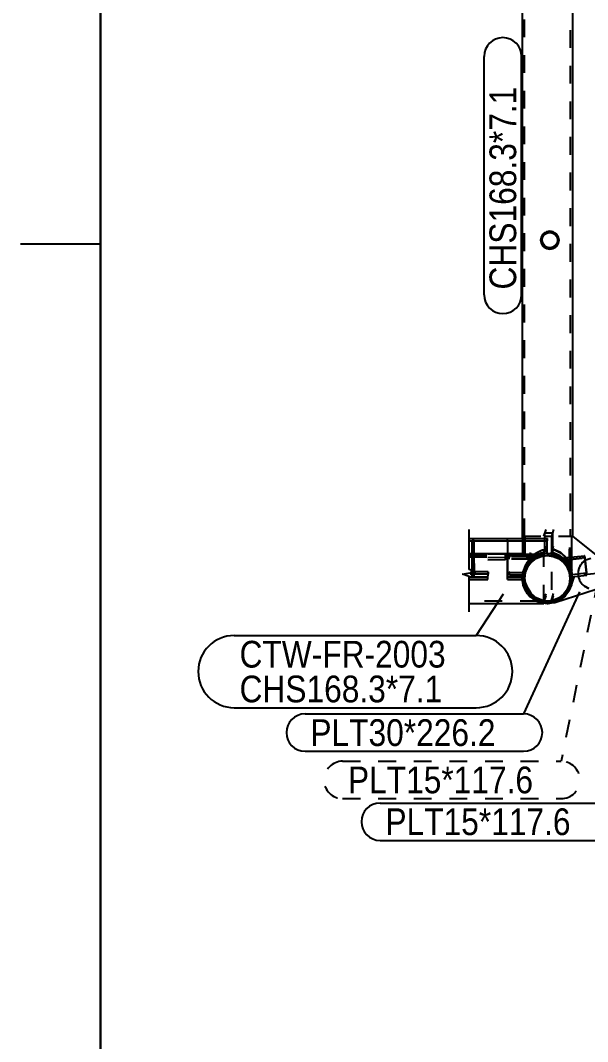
# Model space of a CAD drawing. Header units: millimetres. Extents: x 150000 to 150841, y 150000 to 150594.
# Drawn here: x 150008.9 to 150072.7, y 150207.6 to 150322.2 of the extents above; entities that cross this region are included whole.
import ezdxf

# ---------------------------------------------------------------- set-up
doc = ezdxf.new("R2010")
doc.units = ezdxf.units.MM
doc.linetypes.add('XKITLINE00', pattern=[0])
doc.linetypes.add('XKITLINE02', pattern=[4, 2, -2])
doc.styles.add('ARIAL', font='arial.ttf')

msp = doc.modelspace()

# ---------------------------------------------------------------- linework, layer by layer
at = {"color": 7, "linetype": 'XKITLINE00'}
for p, q in [((150017.92, 150574.58), (150017.92, 150019.64)), ((150017.94, 150019.67), (150017.94, 150574.61)), ((150061.04, 150291.37), (150061.04, 150318.14)), ((150065.24, 150291.37), (150065.24, 150318.14)), ((150008.94, 150297.11), (150017.92, 150297.11)), ((150063.16, 150257.77), (150060.16, 150253.14)), ((150071.77, 150258.04), (150065.48, 150244.34)), ((150032.96, 150253.14), (150060.16, 150253.14)), ((150032.96, 150245.04), (150060.16, 150245.04)), ((150040.92, 150244.34), (150065.48, 150244.34)), ((150040.92, 150240.14), (150065.48, 150240.14)), ((150049.35, 150234.34), (150073.91, 150234.34)), ((150049.35, 150230.14), (150073.91, 150230.14))]:
    msp.add_line(p, q, dxfattribs=at)
at = {"color": 7, "linetype": 'XKITLINE02'}
for p, q in [((150070.71, 150345.09), (150070.71, 150264.28)), ((150065.58, 150264.28), (150065.58, 150339.96)), ((150067.42, 150297.67), (150067.41, 150297.49)), ((150067.49, 150297.9), (150067.42, 150297.52)), ((150067.47, 150297.83), (150067.42, 150297.67)), ((150067.42, 150297.52), (150067.43, 150297.69)), ((150067.43, 150297.69), (150067.48, 150297.85)), ((150067.54, 150297.99), (150067.47, 150297.83)), ((150067.47, 150297.83), (150067.48, 150297.85)), ((150067.48, 150297.85), (150067.55, 150298.01)), ((150067.71, 150298.22), (150067.49, 150297.9)), ((150067.49, 150297.9), (150067.51, 150297.94)), ((150067.64, 150298.13), (150067.54, 150297.99)), ((150067.55, 150298.01), (150067.65, 150298.15)), ((150067.55, 150297.52), (150067.61, 150297.85)), ((150067.61, 150297.85), (150067.8, 150298.13)), ((150067.61, 150297.85), (150067.63, 150297.89)), ((150067.76, 150298.25), (150067.64, 150298.13)), ((150067.65, 150298.15), (150067.77, 150298.28)), ((150068.03, 150298.43), (150067.71, 150298.22)), ((150067.9, 150298.35), (150067.76, 150298.25)), ((150067.77, 150298.28), (150067.91, 150298.37)), ((150067.8, 150298.13), (150068.08, 150298.31)), ((150068.06, 150298.43), (150067.9, 150298.35)), ((150067.91, 150298.37), (150068.07, 150298.45)), ((150068.41, 150298.51), (150068.03, 150298.43)), ((150068.23, 150298.47), (150068.06, 150298.43)), ((150068.07, 150298.45), (150068.24, 150298.49)), ((150068.08, 150298.31), (150068.41, 150298.38)), ((150068.4, 150298.48), (150068.23, 150298.47)), ((150068.24, 150298.49), (150068.41, 150298.51)), ((150068.4, 150298.48), (150068.41, 150298.51)), ((150068.58, 150298.47), (150068.4, 150298.48)), ((150068.8, 150298.43), (150068.41, 150298.51)), ((150068.41, 150298.51), (150068.59, 150298.49)), ((150068.41, 150298.38), (150068.75, 150298.31)), ((150068.75, 150298.43), (150068.58, 150298.47)), ((150068.59, 150298.49), (150068.76, 150298.45)), ((150068.91, 150298.35), (150068.75, 150298.43)), ((150068.75, 150298.31), (150069.03, 150298.13)), ((150068.76, 150298.45), (150068.91, 150298.37)), ((150069.12, 150298.22), (150068.8, 150298.43)), ((150068.91, 150298.37), (150069.06, 150298.28)), ((150069.05, 150298.25), (150068.91, 150298.35)), ((150069.03, 150298.13), (150069.23, 150297.85)), ((150069.18, 150298.13), (150069.05, 150298.25)), ((150069.06, 150298.28), (150069.18, 150298.15)), ((150069.34, 150297.9), (150069.12, 150298.22)), ((150069.18, 150298.15), (150069.29, 150298.01)), ((150069.28, 150297.99), (150069.18, 150298.13)), ((150069.23, 150297.85), (150069.29, 150297.52)), ((150069.35, 150297.83), (150069.28, 150297.99)), ((150069.29, 150298.01), (150069.36, 150297.85)), ((150069.42, 150297.52), (150069.34, 150297.9)), ((150069.4, 150297.67), (150069.35, 150297.83)), ((150069.36, 150297.85), (150069.41, 150297.69)), ((150069.42, 150297.49), (150069.4, 150297.67)), ((150069.41, 150297.69), (150069.42, 150297.52)), ((150067.41, 150297.49), (150067.42, 150297.52)), ((150067.41, 150297.49), (150067.43, 150297.32)), ((150067.42, 150297.52), (150067.5, 150297.14)), ((150067.44, 150297.34), (150067.42, 150297.52)), ((150067.43, 150297.32), (150067.47, 150297.15)), ((150067.48, 150297.18), (150067.44, 150297.34)), ((150067.47, 150297.15), (150067.55, 150297)), ((150067.56, 150297.02), (150067.48, 150297.18)), ((150067.5, 150297.14), (150067.72, 150296.81)), ((150067.62, 150297.19), (150067.55, 150297.52)), ((150067.55, 150297), (150067.65, 150296.86)), ((150067.66, 150296.88), (150067.56, 150297.02)), ((150067.81, 150296.91), (150067.62, 150297.19)), ((150067.65, 150296.86), (150067.78, 150296.73)), ((150067.78, 150296.76), (150067.66, 150296.88)), ((150067.72, 150296.81), (150068.05, 150296.6)), ((150067.93, 150296.66), (150067.78, 150296.76)), ((150067.78, 150296.73), (150067.92, 150296.64)), ((150068.1, 150296.72), (150067.81, 150296.91)), ((150067.92, 150296.64), (150068.08, 150296.56)), ((150068.09, 150296.58), (150067.93, 150296.66)), ((150068.05, 150296.6), (150068.43, 150296.52)), ((150068.08, 150296.56), (150068.25, 150296.52)), ((150068.26, 150296.54), (150068.09, 150296.58)), ((150068.43, 150296.65), (150068.1, 150296.72)), ((150068.25, 150296.52), (150068.42, 150296.5)), ((150068.43, 150296.52), (150068.26, 150296.54)), ((150068.42, 150296.5), (150068.43, 150296.52)), ((150068.42, 150296.5), (150068.6, 150296.52)), ((150068.76, 150296.72), (150068.43, 150296.65)), ((150068.43, 150296.52), (150068.81, 150296.6)), ((150068.61, 150296.54), (150068.43, 150296.52)), ((150068.6, 150296.52), (150068.77, 150296.56)), ((150068.77, 150296.58), (150068.61, 150296.54)), ((150069.04, 150296.91), (150068.76, 150296.72)), ((150068.93, 150296.66), (150068.77, 150296.58)), ((150068.77, 150296.56), (150068.92, 150296.64)), ((150068.81, 150296.6), (150069.14, 150296.81)), ((150068.92, 150296.64), (150069.07, 150296.73)), ((150069.07, 150296.76), (150068.93, 150296.66)), ((150069.23, 150297.19), (150069.04, 150296.91)), ((150069.2, 150296.88), (150069.07, 150296.76)), ((150069.07, 150296.73), (150069.19, 150296.86)), ((150069.14, 150296.81), (150069.35, 150297.14)), ((150069.19, 150296.86), (150069.29, 150297)), ((150069.3, 150297.02), (150069.2, 150296.88)), ((150069.29, 150297.52), (150069.23, 150297.19)), ((150069.23, 150297.19), (150069.25, 150297.23)), ((150069.29, 150297), (150069.36, 150297.15)), ((150069.37, 150297.18), (150069.3, 150297.02)), ((150069.35, 150297.14), (150069.42, 150297.52)), ((150069.35, 150297.14), (150069.37, 150297.18)), ((150069.36, 150297.15), (150069.4, 150297.32)), ((150069.36, 150297.15), (150069.37, 150297.18)), ((150069.41, 150297.34), (150069.37, 150297.18)), ((150069.4, 150297.32), (150069.42, 150297.49)), ((150069.42, 150297.52), (150069.41, 150297.34)), ((150069.42, 150297.49), (150069.42, 150297.52)), ((150067.76, 150264.28), (150068.02, 150265.03)), ((150067.86, 150264.61), (150067.87, 150264.65)), ((150068.2, 150264.62), (150067.86, 150264.61)), ((150067.86, 150262.77), (150067.86, 150264.61)), ((150067.87, 150264.65), (150068.21, 150264.66)), ((150067.87, 150262.81), (150067.87, 150264.65)), ((150068.72, 150264.61), (150068.2, 150264.62)), ((150068.21, 150264.66), (150068.74, 150264.65)), ((150068.85, 150265.04), (150068.59, 150264.28)), ((150068.72, 150264.61), (150068.74, 150264.65)), ((150068.72, 150262.77), (150068.72, 150264.61)), ((150068.74, 150262.81), (150068.74, 150264.65)), ((150059.71, 150262.36), (150059.71, 150263.75)), ((150059.91, 150263.75), (150059.9, 150263.75)), ((150059.91, 150263.75), (150059.9, 150263.75)), ((150063.65, 150264.02), (150063.66, 150264.02)), ((150063.65, 150264.02), (150063.66, 150264.02)), ((150063.65, 150263.75), (150063.67, 150263.75)), ((150063.65, 150263.75), (150063.66, 150263.75)), ((150063.66, 150263.75), (150063.65, 150263.75)), ((150063.66, 150263.75), (150063.66, 150264.02)), ((150063.66, 150264.02), (150063.67, 150264.02)), ((150063.66, 150264.02), (150063.67, 150264.02)), ((150063.66, 150263.75), (150063.66, 150264.02)), ((150063.66, 150259.68), (150063.66, 150263.75)), ((150063.66, 150263.75), (150068.12, 150263.75)), ((150063.67, 150263.75), (150063.67, 150264.02)), ((150065.34, 150264.28), (150065.4, 150264.28)), ((150065.34, 150264.02), (150065.34, 150259.53)), ((150065.42, 150264.28), (150065.4, 150264.28)), ((150065.4, 150264.28), (150065.65, 150264.28)), ((150065.4, 150264.28), (150070.88, 150264.28)), ((150065.4, 150262.3), (150065.4, 150264.02)), ((150065.41, 150262.3), (150065.41, 150264.28)), ((150065.64, 150262.3), (150065.64, 150264.28)), ((150065.65, 150262.3), (150065.65, 150264.28)), ((150067.76, 150256.84), (150067.76, 150264.28)), ((150067.76, 150264.28), (150068.59, 150264.28)), ((150068.13, 150263.75), (150068.13, 150263.75)), ((150068.13, 150263.75), (150068.13, 150263.75)), ((150068.59, 150264.28), (150068.59, 150256.84)), ((150070.64, 150260.82), (150070.64, 150264.28)), ((150070.64, 150264.28), (150070.88, 150264.28)), ((150070.65, 150261.03), (150070.65, 150264.28)), ((150070.88, 150264.28), (150070.95, 150264.28)), ((150070.89, 150260.44), (150070.89, 150264.28)), ((150063.45, 150262.26), (150059.33, 150262.22)), ((150059.7, 150262.35), (150059.9, 150262.35)), ((150059.91, 150262.36), (150059.71, 150262.36)), ((150059.71, 150262.36), (150059.71, 150262.33)), ((150059.71, 150262.33), (150059.91, 150262.33)), ((150059.71, 150262.33), (150059.71, 150262.26)), ((150059.71, 150262.26), (150059.71, 150262.14)), ((150059.91, 150262.14), (150059.71, 150262.14)), ((150059.71, 150262.14), (150059.71, 150261.98)), ((150063.45, 150261.88), (150063.45, 150262.26)), ((150063.45, 150262.26), (150063.46, 150261.99)), ((150063.66, 150262.35), (150065.34, 150262.35)), ((150063.8, 150261.96), (150063.96, 150262.42)), ((150063.8, 150261.69), (150063.96, 150262.15)), ((150065.34, 150262.04), (150065.34, 150262.35)), ((150065.34, 150262.28), (150067.24, 150262.28)), ((150065.34, 150262.28), (150067.56, 150262.28)), ((150065.42, 150262.28), (150065.4, 150262.3)), ((150065.4, 150262.3), (150065.64, 150262.3)), ((150065.44, 150262.27), (150065.41, 150262.3)), ((150065.65, 150262.3), (150065.41, 150262.3)), ((150065.42, 150262.28), (150065.44, 150262.27)), ((150065.45, 150262.25), (150065.44, 150262.27)), ((150065.44, 150262.27), (150065.69, 150262.01)), ((150065.73, 150261.99), (150065.45, 150262.25)), ((150065.65, 150262.28), (150065.64, 150262.3)), ((150065.68, 150262.27), (150065.65, 150262.3)), ((150065.65, 150262.28), (150065.7, 150262.27)), ((150065.68, 150262.27), (150065.69, 150262.27)), ((150065.69, 150262.27), (150065.95, 150262.02)), ((150065.7, 150262.27), (150065.89, 150262.06)), ((150066.13, 150261.96), (150066.3, 150262.44)), ((150066.3, 150262.17), (150066.13, 150261.69)), ((150066.28, 150261.91), (150066.8, 150262.36)), ((150066.37, 150261.95), (150066.87, 150262.39)), ((150066.81, 150262.16), (150066.5, 150261.97)), ((150067.4, 150262.26), (150066.72, 150261.98)), ((150066.73, 150261.99), (150067.36, 150262.25)), ((150066.74, 150261.97), (150067.42, 150262.25)), ((150066.74, 150261.97), (150067.42, 150262.25)), ((150067.45, 150262.37), (150066.77, 150262.08)), ((150066.78, 150262.09), (150067.24, 150262.28)), ((150066.8, 150262.36), (150066.89, 150262.43)), ((150067.41, 150262.27), (150066.81, 150262.02)), ((150067.1, 150262.25), (150066.81, 150262.16)), ((150066.87, 150262.39), (150066.91, 150262.41)), ((150066.89, 150262.43), (150067.48, 150262.72)), ((150066.89, 150261.87), (150067.51, 150262.14)), ((150066.91, 150262.41), (150067.53, 150262.71)), ((150067.42, 150262.25), (150066.91, 150262.04)), ((150067.1, 150262.25), (150067.24, 150262.28)), ((150067.36, 150262.25), (150067.41, 150262.27)), ((150068.13, 150262.36), (150067.4, 150262.26)), ((150067.4, 150262.26), (150067.4, 150262.26)), ((150068.09, 150262.36), (150067.41, 150262.27)), ((150067.41, 150262.27), (150068.08, 150262.36)), ((150067.42, 150262.25), (150068.13, 150262.35)), ((150067.42, 150262.25), (150067.63, 150262.28)), ((150067.63, 150262.28), (150067.42, 150262.25)), ((150067.76, 150262.41), (150067.45, 150262.37)), ((150067.48, 150262.72), (150067.59, 150262.76)), ((150067.51, 150262.14), (150067.76, 150262.17)), ((150067.53, 150262.71), (150067.57, 150262.72)), ((150067.57, 150262.72), (150067.86, 150262.77)), ((150067.59, 150262.76), (150067.87, 150262.81)), ((150067.61, 150262.28), (150067.63, 150262.28)), ((150067.76, 150262.41), (150068.02, 150263.17)), ((150067.76, 150262.17), (150068.02, 150262.93)), ((150067.76, 150262.41), (150067.76, 150262.17)), ((150067.87, 150262.81), (150067.86, 150262.77)), ((150068.08, 150262.36), (150068.13, 150262.36)), ((150068.09, 150262.36), (150068.14, 150262.37)), ((150068.13, 150262.36), (150068.13, 150262.36)), ((150068.14, 150262.37), (150068.14, 150262.37)), ((150068.14, 150262.37), (150068.75, 150262.28)), ((150068.59, 150262.42), (150068.85, 150263.18)), ((150068.85, 150262.94), (150068.59, 150262.18)), ((150068.59, 150262.18), (150068.59, 150262.42)), ((150068.9, 150262.38), (150068.59, 150262.42)), ((150068.59, 150262.18), (150068.84, 150262.15)), ((150068.72, 150262.77), (150068.74, 150262.81)), ((150068.86, 150262.75), (150068.72, 150262.77)), ((150068.93, 150262.78), (150068.74, 150262.81)), ((150068.75, 150262.28), (150068.87, 150262.27)), ((150068.84, 150262.15), (150069.46, 150261.89)), ((150068.86, 150262.75), (150069.03, 150262.71)), ((150068.87, 150262.27), (150069.38, 150262.06)), ((150069.58, 150262.1), (150068.9, 150262.38)), ((150068.93, 150262.78), (150069.04, 150262.75)), ((150069.03, 150262.71), (150069.48, 150262.49)), ((150069.04, 150262.75), (150069.6, 150262.48)), ((150069.48, 150262.49), (150069.69, 150262.37)), ((150069.6, 150262.48), (150069.7, 150262.42)), ((150069.69, 150262.37), (150070, 150262.07)), ((150069.7, 150262.42), (150070.17, 150261.98)), ((150059.33, 150262.11), (150065.34, 150262.11)), ((150059.33, 150261.95), (150063.46, 150261.99)), ((150063.45, 150261.88), (150059.33, 150261.85)), ((150063.45, 150261.62), (150059.33, 150261.59)), ((150059.7, 150261.96), (150059.9, 150261.96)), ((150059.7, 150261.59), (150059.7, 150261.96)), ((150059.7, 150261.96), (150059.72, 150260.28)), ((150059.9, 150261.59), (150059.7, 150261.59)), ((150059.7, 150261.53), (150059.7, 150261.59)), ((150059.71, 150260.95), (150059.7, 150261.53)), ((150059.91, 150261.98), (150059.71, 150261.98)), ((150059.71, 150261.98), (150059.71, 150261.77)), ((150059.71, 150261.77), (150059.91, 150261.77)), ((150059.71, 150261.77), (150059.71, 150261.53)), ((150059.71, 150261.53), (150059.71, 150261.25)), ((150059.91, 150261.25), (150059.71, 150261.25)), ((150059.71, 150261.25), (150059.71, 150260.95)), ((150059.92, 150260.28), (150059.9, 150261.96)), ((150059.9, 150261.96), (150059.9, 150261.59)), ((150059.9, 150261.59), (150059.9, 150261.53)), ((150059.9, 150261.53), (150059.91, 150260.95)), ((150063.46, 150261.99), (150063.45, 150261.62)), ((150063.45, 150261.62), (150063.45, 150261.88)), ((150066.13, 150261.96), (150063.8, 150261.96)), ((150063.8, 150261.69), (150063.8, 150261.96)), ((150066.13, 150261.69), (150063.8, 150261.69)), ((150066.73, 150262.04), (150065.34, 150262.04)), ((150065.34, 150262.04), (150066.91, 150262.04)), ((150065.46, 150260.34), (150065.72, 150261.09)), ((150065.74, 150261.03), (150065.46, 150260.34)), ((150065.64, 150260.83), (150065.83, 150261.27)), ((150065.69, 150262.01), (150065.73, 150261.99)), ((150065.84, 150261.31), (150065.69, 150260.95)), ((150065.69, 150260.28), (150065.95, 150261.03)), ((150065.71, 150260.95), (150066.16, 150261.53)), ((150065.71, 150260.95), (150066.16, 150261.53)), ((150066.03, 150261.36), (150065.71, 150260.95)), ((150065.75, 150261.96), (150065.73, 150261.99)), ((150065.73, 150261.99), (150066.12, 150261.58)), ((150066.19, 150261.62), (150065.74, 150261.03)), ((150066.08, 150261.63), (150065.75, 150261.96)), ((150065.83, 150261.27), (150065.9, 150261.36)), ((150066.02, 150261.53), (150065.84, 150261.31)), ((150065.89, 150262.06), (150066.02, 150261.99)), ((150065.9, 150261.36), (150066.24, 150261.77)), ((150066.14, 150261.53), (150065.9, 150261.25)), ((150065.9, 150261.25), (150065.9, 150261.25)), ((150065.95, 150262.02), (150066.02, 150261.99)), ((150065.95, 150260.91), (150066.36, 150261.45)), ((150066.02, 150261.99), (150066.29, 150261.7)), ((150066.02, 150261.99), (150066.22, 150261.79)), ((150066.26, 150261.81), (150066.02, 150261.53)), ((150066.16, 150261.53), (150066.03, 150261.36)), ((150066.21, 150261.81), (150066.08, 150261.63)), ((150066.22, 150261.79), (150066.08, 150261.63)), ((150066.12, 150261.58), (150066.16, 150261.55)), ((150066.13, 150261.69), (150066.13, 150261.96)), ((150066.42, 150261.77), (150066.14, 150261.53)), ((150066.16, 150261.53), (150066.74, 150261.97)), ((150066.16, 150261.53), (150066.74, 150261.97)), ((150066.47, 150261.77), (150066.16, 150261.53)), ((150066.16, 150261.55), (150066.33, 150261.68)), ((150066.16, 150261.55), (150066.17, 150261.55)), ((150066.77, 150262.08), (150066.19, 150261.62)), ((150066.21, 150261.81), (150066.28, 150261.91)), ((150066.26, 150261.84), (150066.22, 150261.79)), ((150066.24, 150261.77), (150066.68, 150262.02)), ((150066.5, 150261.97), (150066.26, 150261.81)), ((150066.26, 150261.84), (150066.37, 150261.95)), ((150066.29, 150261.7), (150066.33, 150261.68)), ((150066.36, 150261.45), (150066.89, 150261.87)), ((150066.72, 150261.98), (150066.42, 150261.77)), ((150066.42, 150261.77), (150066.42, 150261.77)), ((150066.74, 150261.97), (150066.47, 150261.77)), ((150066.68, 150262.02), (150066.73, 150262.04)), ((150066.69, 150261.96), (150066.73, 150261.99)), ((150066.69, 150261.95), (150066.73, 150261.99)), ((150066.72, 150261.98), (150066.72, 150261.98)), ((150066.73, 150262.04), (150066.78, 150262.09)), ((150066.73, 150261.99), (150066.81, 150262.02)), ((150066.86, 150262.02), (150066.74, 150261.97)), ((150066.86, 150262.02), (150066.91, 150262.04)), ((150068.12, 150262.11), (150068.14, 150262.11)), ((150068.13, 150262.11), (150068.14, 150262.11)), ((150068.81, 150262.02), (150068.14, 150262.11)), ((150069.43, 150261.77), (150068.81, 150262.02)), ((150069.38, 150262.06), (150069.55, 150261.99)), ((150069.96, 150261.36), (150069.43, 150261.77)), ((150069.46, 150261.89), (150069.99, 150261.49)), ((150069.55, 150261.99), (150069.92, 150261.7)), ((150070.16, 150261.66), (150069.58, 150262.1)), ((150069.92, 150261.7), (150070.14, 150261.54)), ((150070.37, 150260.83), (150069.96, 150261.36)), ((150069.99, 150261.49), (150070.4, 150260.95)), ((150070, 150262.07), (150070.24, 150261.82)), ((150070.04, 150261.59), (150070.02, 150261.85)), ((150070.02, 150261.62), (150070.08, 150261.58)), ((150070.03, 150261.6), (150070.05, 150261.59)), ((150070.04, 150261.59), (150070.03, 150261.59)), ((150070.05, 150261.59), (150072.36, 150261.84)), ((150070.12, 150261.54), (150070.05, 150261.59)), ((150070.08, 150261.58), (150070.14, 150261.54)), ((150070.12, 150261.53), (150070.13, 150261.53)), ((150070.13, 150261.53), (150070.57, 150260.95)), ((150070.14, 150261.54), (150070.34, 150261.27)), ((150070.14, 150261.54), (150070.54, 150261.01)), ((150070.61, 150261.07), (150070.16, 150261.66)), ((150070.17, 150261.98), (150070.26, 150261.88)), ((150070.24, 150261.82), (150070.4, 150261.56)), ((150070.26, 150261.88), (150070.6, 150261.31)), ((150070.59, 150260.95), (150070.34, 150261.27)), ((150070.64, 150261.09), (150070.4, 150261.56)), ((150070.59, 150260.95), (150070.54, 150261.01)), ((150070.6, 150261.31), (150070.67, 150261.18)), ((150070.89, 150260.39), (150070.61, 150261.07)), ((150070.64, 150261.09), (150070.65, 150261.03)), ((150070.89, 150260.44), (150070.65, 150261.03)), ((150070.67, 150261.18), (150070.87, 150260.53)), ((150070.88, 150260.2), (150070.88, 150261.95)), ((150072.47, 150261.63), (150072.02, 150261.26)), ((150072.02, 150261.26), (150072.47, 150261.63)), ((150072.02, 150261.26), (150072.47, 150261.63)), ((150072.39, 150261.56), (150072.02, 150261.26)), ((150072.36, 150261.84), (150072.36, 150261.84)), ((150072.36, 150261.84), (150072.36, 150261.84)), ((150072.47, 150261.63), (150073.01, 150261.83)), ((150061.49, 150260.29), (150059.33, 150260.27)), ((150061.49, 150260.03), (150059.33, 150260.01)), ((150061.48, 150260.02), (150059.33, 150260)), ((150059.72, 150260.27), (150059.71, 150260.95)), ((150059.91, 150260.95), (150059.71, 150260.95)), ((150059.71, 150260.95), (150059.71, 150260.65)), ((150059.71, 150260.65), (150059.91, 150260.65)), ((150059.71, 150260.65), (150059.71, 150260.34)), ((150059.71, 150260.34), (150059.71, 150260.01)), ((150059.91, 150260.01), (150059.71, 150260.01)), ((150059.71, 150260.01), (150059.71, 150259.68)), ((150059.72, 150260.28), (150059.72, 150260)), ((150059.72, 150260.28), (150059.92, 150260.28)), ((150059.72, 150260), (150059.72, 150260.27)), ((150059.92, 150260), (150059.72, 150260)), ((150059.91, 150260.95), (150059.92, 150260.27)), ((150059.92, 150260.28), (150059.92, 150260)), ((150059.92, 150260.27), (150059.92, 150260)), ((150061.48, 150260.02), (150061.49, 150260.29)), ((150061.49, 150259.76), (150061.48, 150260.02)), ((150061.49, 150260.29), (150061.49, 150260.03)), ((150061.49, 150259.76), (150061.49, 150260.03)), ((150063.9, 150260.17), (150063.96, 150260.34)), ((150063.9, 150259.91), (150063.9, 150260.17)), ((150065.56, 150260.17), (150063.9, 150260.17)), ((150063.9, 150259.91), (150063.96, 150260.07)), ((150065.57, 150259.91), (150063.9, 150259.91)), ((150065.33, 150259.54), (150065.43, 150260.27)), ((150065.42, 150260.21), (150065.33, 150259.54)), ((150065.34, 150259.54), (150065.43, 150260.27)), ((150065.46, 150260.34), (150065.36, 150259.6)), ((150065.41, 150260.27), (150065.41, 150260.27)), ((150065.43, 150260.27), (150065.42, 150260.21)), ((150065.43, 150260.27), (150065.71, 150260.95)), ((150065.43, 150260.27), (150065.71, 150260.95)), ((150065.66, 150260.83), (150065.43, 150260.27)), ((150065.48, 150259.95), (150065.52, 150260.21)), ((150065.54, 150259.54), (150065.48, 150259.95)), ((150065.53, 150260.27), (150065.5, 150259.99)), ((150065.5, 150259.99), (150065.56, 150259.54)), ((150065.52, 150260.21), (150065.57, 150260.65)), ((150065.58, 150260.69), (150065.53, 150260.27)), ((150065.63, 150260.36), (150065.56, 150260.17)), ((150065.56, 150260.17), (150065.57, 150259.91)), ((150065.57, 150260.65), (150065.64, 150260.83)), ((150065.57, 150260.65), (150065.58, 150260.69)), ((150065.57, 150259.91), (150065.63, 150260.09)), ((150065.69, 150260.95), (150065.58, 150260.69)), ((150065.6, 150259.6), (150065.69, 150260.28)), ((150065.71, 150260.95), (150065.66, 150260.83)), ((150065.69, 150260.95), (150065.69, 150260.95)), ((150065.69, 150260.28), (150065.95, 150260.91)), ((150070.62, 150260.21), (150070.37, 150260.83)), ((150070.4, 150260.95), (150070.66, 150260.33)), ((150070.57, 150260.95), (150070.85, 150260.27)), ((150070.61, 150260.9), (150070.59, 150260.95)), ((150070.84, 150260.35), (150070.59, 150260.95)), ((150070.64, 150260.82), (150070.61, 150260.9)), ((150070.71, 150259.54), (150070.62, 150260.21)), ((150070.84, 150260.35), (150070.64, 150260.82)), ((150070.66, 150260.33), (150070.75, 150259.65)), ((150070.84, 150260.35), (150070.87, 150260.27)), ((150070.87, 150260.27), (150070.84, 150260.35)), ((150070.88, 150260), (150070.85, 150260.27)), ((150070.92, 150259.74), (150070.85, 150260.27)), ((150070.87, 150260.53), (150070.89, 150260.44)), ((150070.87, 150260.27), (150070.88, 150260.2)), ((150070.88, 150260.2), (150070.87, 150260.27)), ((150070.88, 150260), (150072.54, 150260.18)), ((150070.88, 150260), (150070.88, 150260)), ((150070.88, 150260), (150070.88, 150260)), ((150070.88, 150260), (150070.89, 150260)), ((150070.98, 150259.65), (150070.89, 150260.39)), ((150070.91, 150259.74), (150070.89, 150260)), ((150072.54, 150260.18), (150072.54, 150260.18)), ((150072.54, 150260.18), (150072.54, 150260.18)), ((150059.33, 150259.74), (150061.49, 150259.76)), ((150059.7, 150259.68), (150059.71, 150259.68)), ((150059.71, 150259.68), (150059.9, 150259.68)), ((150059.9, 150259.68), (150059.91, 150259.68)), ((150061.47, 150259.54), (150061.47, 150259.55)), ((150061.47, 150259.54), (150061.47, 150259.54)), ((150063.66, 150259.68), (150063.65, 150259.68)), ((150063.66, 150259.41), (150063.65, 150259.41)), ((150063.66, 150259.68), (150065.32, 150259.68)), ((150063.66, 150259.41), (150063.66, 150259.68)), ((150065.32, 150259.53), (150065.32, 150259.56)), ((150065.33, 150259.48), (150065.33, 150259.61)), ((150065.33, 150259.54), (150065.42, 150258.88)), ((150065.43, 150258.82), (150065.33, 150259.54)), ((150065.43, 150258.82), (150065.34, 150259.54)), ((150065.34, 150259.53), (150065.44, 150258.8)), ((150065.36, 150259.6), (150065.46, 150258.86)), ((150065.42, 150258.88), (150065.43, 150258.82)), ((150065.71, 150258.14), (150065.43, 150258.82)), ((150065.43, 150258.82), (150065.66, 150258.26)), ((150065.71, 150258.14), (150065.43, 150258.82)), ((150065.73, 150258.11), (150065.44, 150258.8)), ((150065.44, 150258.8), (150065.73, 150258.11)), ((150065.46, 150258.86), (150065.74, 150258.18)), ((150065.58, 150259.22), (150065.54, 150259.54)), ((150065.56, 150259.54), (150065.59, 150259.26)), ((150065.71, 150258.88), (150065.58, 150259.22)), ((150065.59, 150259.26), (150065.76, 150258.82)), ((150065.69, 150258.93), (150065.6, 150259.6)), ((150065.95, 150258.3), (150065.69, 150258.93)), ((150065.84, 150258.5), (150065.71, 150258.88)), ((150065.76, 150258.82), (150065.86, 150258.55)), ((150073.83, 150259.34), (150069.69, 150239.03)), ((150070.37, 150258.26), (150070.62, 150258.88)), ((150070.66, 150258.98), (150070.4, 150258.35)), ((150070.61, 150258.23), (150070.89, 150258.92)), ((150070.62, 150258.88), (150070.71, 150259.54)), ((150070.66, 150258.98), (150070.92, 150259.73)), ((150070.75, 150259.65), (150070.66, 150258.98)), ((150070.89, 150258.92), (150071.15, 150259.68)), ((150070.89, 150258.92), (150070.98, 150259.65)), ((150070.91, 150259.74), (150070.91, 150259.74)), ((150072.3, 150258.69), (150072.81, 150258.43)), ((150072.81, 150258.43), (150072.3, 150258.69)), ((150072.81, 150258.43), (150072.3, 150258.69)), ((150065.66, 150258.26), (150065.71, 150258.14)), ((150065.71, 150258.14), (150066.03, 150257.73)), ((150066.16, 150257.56), (150065.71, 150258.14)), ((150066.16, 150257.56), (150065.71, 150258.14)), ((150065.74, 150258.18), (150066.19, 150257.6)), ((150066, 150258.26), (150065.84, 150258.5)), ((150065.86, 150258.55), (150066.13, 150258.14)), ((150066.36, 150257.77), (150065.95, 150258.3)), ((150066.26, 150257.84), (150066, 150258.26)), ((150066.03, 150257.73), (150066.16, 150257.56)), ((150066.13, 150258.14), (150066.28, 150257.9)), ((150066.16, 150257.56), (150066.47, 150257.32)), ((150066.74, 150257.11), (150066.16, 150257.56)), ((150066.74, 150257.11), (150066.16, 150257.56)), ((150066.19, 150257.6), (150066.77, 150257.15)), ((150066.38, 150257.73), (150066.26, 150257.84)), ((150066.28, 150257.9), (150066.65, 150257.56)), ((150066.89, 150257.36), (150066.36, 150257.77)), ((150066.76, 150257.32), (150066.38, 150257.73)), ((150066.65, 150257.56), (150066.83, 150257.36)), ((150067.76, 150257.08), (150068.02, 150257.83)), ((150067.76, 150256.84), (150068.02, 150257.59)), ((150067.76, 150256.83), (150068.02, 150257.59)), ((150068.59, 150257.08), (150068.85, 150257.84)), ((150068.59, 150256.84), (150068.85, 150257.6)), ((150068.59, 150256.84), (150068.85, 150257.6)), ((150069.43, 150257.32), (150069.96, 150257.73)), ((150069.99, 150257.8), (150069.46, 150257.38)), ((150069.58, 150257.18), (150070.16, 150257.64)), ((150069.96, 150257.73), (150070.37, 150258.26)), ((150070.4, 150258.35), (150069.99, 150257.8)), ((150070.16, 150257.64), (150070.61, 150258.23)), ((150067.08, 150256.98), (150059.33, 150256.98)), ((150066.47, 150257.32), (150066.74, 150257.11)), ((150066.74, 150257.11), (150066.86, 150257.06)), ((150067.42, 150256.83), (150066.74, 150257.11)), ((150067.42, 150256.83), (150066.74, 150257.11)), ((150066.8, 150257.27), (150066.76, 150257.32)), ((150066.77, 150257.15), (150067.45, 150256.87)), ((150067.06, 150257.06), (150066.8, 150257.27)), ((150066.83, 150257.36), (150067.28, 150257.11)), ((150066.86, 150257.06), (150067.08, 150256.98)), ((150067.51, 150257.11), (150066.89, 150257.36)), ((150067, 150257.01), (150066.9, 150257.04)), ((150066.9, 150257.04), (150067.04, 150257.04)), ((150066.9, 150257.04), (150067.47, 150256.82)), ((150067.08, 150256.98), (150067, 150257.01)), ((150067.42, 150256.83), (150067, 150257.01)), ((150067, 150257.01), (150067.42, 150256.84)), ((150067.04, 150257.04), (150067.06, 150257.06)), ((150067.43, 150256.88), (150067.04, 150257.04)), ((150067.28, 150257.11), (150067.47, 150256.97)), ((150067.46, 150256.83), (150067.42, 150256.84)), ((150067.7, 150256.8), (150067.42, 150256.83)), ((150067.42, 150256.83), (150067.46, 150256.83)), ((150067.42, 150256.83), (150068.13, 150256.74)), ((150067.76, 150256.84), (150067.43, 150256.88)), ((150067.45, 150256.87), (150067.76, 150256.83)), ((150067.46, 150256.83), (150067.46, 150256.83)), ((150067.46, 150256.83), (150067.46, 150256.83)), ((150067.46, 150256.83), (150067.63, 150256.81)), ((150067.49, 150256.82), (150067.46, 150256.83)), ((150067.47, 150256.97), (150067.78, 150256.9)), ((150067.47, 150256.82), (150067.49, 150256.82)), ((150068.18, 150256.75), (150067.49, 150256.82)), ((150067.49, 150256.82), (150067.6, 150256.8)), ((150067.63, 150256.81), (150067.49, 150256.82)), ((150067.49, 150256.82), (150067.58, 150256.81)), ((150067.76, 150257.08), (150067.51, 150257.11)), ((150067.76, 150256.81), (150067.58, 150256.81)), ((150067.58, 150256.81), (150067.75, 150256.79)), ((150067.69, 150256.8), (150068.18, 150256.75)), ((150067.7, 150256.8), (150067.75, 150256.79)), ((150067.7, 150256.8), (150067.7, 150256.79)), ((150067.75, 150256.79), (150067.75, 150256.79)), ((150067.76, 150256.83), (150067.76, 150257.08)), ((150067.77, 150256.87), (150067.76, 150256.84)), ((150068.59, 150256.84), (150067.76, 150256.84)), ((150067.76, 150256.84), (150067.76, 150256.81)), ((150067.76, 150256.81), (150067.77, 150256.83)), ((150067.78, 150256.9), (150067.77, 150256.87)), ((150067.77, 150256.83), (150067.78, 150256.9)), ((150068.12, 150256.98), (150068.14, 150256.98)), ((150068.13, 150256.98), (150068.14, 150256.98)), ((150068.14, 150256.98), (150068.81, 150257.06)), ((150068.23, 150256.74), (150068.18, 150256.75)), ((150068.84, 150257.12), (150068.59, 150257.08)), ((150068.59, 150256.84), (150068.59, 150257.08)), ((150068.59, 150256.84), (150068.9, 150256.89)), ((150068.61, 150256.8), (150068.88, 150256.85)), ((150068.81, 150257.06), (150069.43, 150257.32)), ((150069.46, 150257.38), (150068.84, 150257.12)), ((150068.9, 150256.89), (150069.58, 150257.18)), ((150045.14, 150239.03), (150069.69, 150239.03)), ((150045.14, 150234.83), (150069.69, 150234.83))]:
    msp.add_line(p, q, dxfattribs=at)
at = {"color": 2, "linetype": 'XKITLINE00'}
for p, q in [((150065.34, 150264.28), (150065.34, 150339.72)), ((150070.95, 150337.93), (150070.95, 150264.28)), ((150059.33, 150264.02), (150063.65, 150264.02)), ((150059.33, 150263.75), (150063.65, 150263.75)), ((150059.9, 150263.75), (150059.7, 150263.75)), ((150059.7, 150259.68), (150059.7, 150263.75)), ((150059.9, 150263.75), (150059.9, 150259.68)), ((150059.91, 150262.36), (150059.91, 150263.75)), ((150063.65, 150263.75), (150063.65, 150264.02)), ((150063.65, 150264.02), (150068.14, 150264.02)), ((150063.65, 150263.75), (150068.14, 150263.75)), ((150063.66, 150263.75), (150063.66, 150259.68)), ((150065.34, 150264.28), (150065.4, 150264.28)), ((150065.34, 150264.02), (150065.34, 150264.28)), ((150065.4, 150264.28), (150065.4, 150264.28)), ((150065.4, 150264.02), (150065.4, 150264.28)), ((150068.12, 150263.75), (150068.12, 150264.02)), ((150068.12, 150263.75), (150068.13, 150263.75)), ((150068.13, 150262.36), (150068.13, 150263.75)), ((150068.13, 150262.36), (150068.13, 150263.75)), ((150068.14, 150263.75), (150068.14, 150264.02)), ((150070.88, 150264.28), (150070.88, 150264.28)), ((150070.88, 150261.95), (150070.88, 150264.28)), ((150070.88, 150264.28), (150070.95, 150264.28)), ((150070.95, 150264.28), (150073.8, 150261.99)), ((150059.33, 150262.35), (150059.7, 150262.35)), ((150059.9, 150262.35), (150063.66, 150262.35)), ((150059.91, 150262.33), (150059.91, 150262.36)), ((150059.91, 150262.26), (150059.91, 150262.33)), ((150059.91, 150262.14), (150059.91, 150262.26)), ((150059.91, 150261.98), (150059.91, 150262.14)), ((150066.72, 150261.98), (150067.4, 150262.26)), ((150067.4, 150262.25), (150066.72, 150261.97)), ((150067.4, 150262.26), (150068.13, 150262.36)), ((150068.12, 150262.35), (150067.4, 150262.25)), ((150067.56, 150262.28), (150067.61, 150262.28)), ((150068.12, 150262.35), (150068.14, 150262.35)), ((150068.85, 150262.25), (150068.12, 150262.35)), ((150068.13, 150262.36), (150068.14, 150262.37)), ((150068.13, 150262.35), (150068.14, 150262.35)), ((150068.14, 150262.37), (150068.81, 150262.28)), ((150068.14, 150262.35), (150068.87, 150262.25)), ((150068.81, 150262.28), (150068.87, 150262.27)), ((150069.53, 150261.97), (150068.85, 150262.25)), ((150068.87, 150262.27), (150069.49, 150262.01)), ((150068.87, 150262.25), (150069.55, 150261.97)), ((150059.91, 150261.77), (150059.91, 150261.98)), ((150059.91, 150261.53), (150059.91, 150261.77)), ((150059.91, 150261.25), (150059.91, 150261.53)), ((150059.91, 150260.95), (150059.91, 150261.25)), ((150066.14, 150261.53), (150065.69, 150260.95)), ((150065.69, 150260.95), (150065.9, 150261.25)), ((150065.9, 150261.25), (150065.69, 150260.95)), ((150065.9, 150261.25), (150066.14, 150261.53)), ((150065.9, 150260.83), (150066.31, 150261.36)), ((150066.33, 150261.36), (150065.92, 150260.83)), ((150066.72, 150261.97), (150066.14, 150261.53)), ((150066.14, 150261.53), (150066.42, 150261.77)), ((150066.17, 150261.55), (150066.69, 150261.95)), ((150066.31, 150261.36), (150066.84, 150261.77)), ((150066.33, 150261.68), (150066.69, 150261.96)), ((150066.86, 150261.77), (150066.33, 150261.36)), ((150066.42, 150261.77), (150066.72, 150261.98)), ((150066.84, 150261.77), (150067.46, 150262.02)), ((150067.48, 150262.02), (150066.86, 150261.77)), ((150067.46, 150262.02), (150068.12, 150262.11)), ((150067.48, 150262.02), (150068.13, 150262.11)), ((150068.12, 150262.11), (150068.79, 150262.02)), ((150068.79, 150262.02), (150069.41, 150261.77)), ((150069.41, 150261.77), (150069.94, 150261.36)), ((150069.49, 150262.01), (150069.55, 150261.99)), ((150070.11, 150261.53), (150069.53, 150261.97)), ((150069.55, 150261.99), (150070.02, 150261.62)), ((150069.55, 150261.97), (150070.03, 150261.6)), ((150069.94, 150261.36), (150070.35, 150260.83)), ((150070, 150261.85), (150072.33, 150262.1)), ((150070.03, 150261.59), (150070, 150261.85)), ((150072.38, 150261.84), (150070.03, 150261.59)), ((150070.05, 150261.59), (150070.12, 150261.54)), ((150070.05, 150261.59), (150070.12, 150261.53)), ((150070.55, 150260.95), (150070.11, 150261.53)), ((150072.35, 150262.1), (150072.33, 150262.1)), ((150072.33, 150262.1), (150072.36, 150261.84)), ((150072.33, 150262.1), (150072.35, 150262.1)), ((150072.38, 150261.84), (150072.35, 150262.1)), ((150072.54, 150260.18), (150072.36, 150261.84)), ((150072.36, 150261.84), (150072.36, 150261.84)), ((150072.36, 150261.84), (150072.54, 150260.18)), ((150072.47, 150261.63), (150072.39, 150261.56)), ((150072.47, 150261.63), (150073.01, 150261.83)), ((150059.91, 150260.65), (150059.91, 150260.95)), ((150059.91, 150260.34), (150059.91, 150260.65)), ((150059.91, 150260.01), (150059.91, 150260.34)), ((150059.91, 150259.68), (150059.91, 150260.01)), ((150065.32, 150259.68), (150065.41, 150260.27)), ((150065.41, 150260.27), (150065.32, 150259.68)), ((150065.41, 150260.27), (150065.32, 150259.54)), ((150065.41, 150260.27), (150065.69, 150260.95)), ((150065.69, 150260.95), (150065.41, 150260.27)), ((150065.69, 150260.95), (150065.41, 150260.27)), ((150065.55, 150259.54), (150065.64, 150260.21)), ((150065.66, 150260.21), (150065.58, 150259.54)), ((150065.64, 150260.21), (150065.9, 150260.83)), ((150065.92, 150260.83), (150065.66, 150260.21)), ((150070.35, 150260.83), (150070.6, 150260.21)), ((150070.83, 150260.27), (150070.55, 150260.95)), ((150070.6, 150260.21), (150070.69, 150259.54)), ((150070.93, 150259.54), (150070.83, 150260.27)), ((150070.85, 150260.27), (150070.88, 150260)), ((150070.88, 150260), (150072.54, 150260.18)), ((150070.88, 150260), (150070.91, 150259.74)), ((150070.91, 150259.74), (150072.57, 150259.91)), ((150072.54, 150260.18), (150072.54, 150260.18)), ((150072.57, 150259.91), (150072.54, 150260.18)), ((150072.57, 150259.91), (150072.54, 150260.18)), ((150059.33, 150259.68), (150061.47, 150259.68)), ((150059.33, 150259.41), (150061.47, 150259.41)), ((150059.9, 150259.68), (150059.7, 150259.68)), ((150059.9, 150259.68), (150059.91, 150259.68)), ((150061.47, 150259.41), (150061.47, 150259.68)), ((150061.47, 150259.55), (150061.47, 150259.68)), ((150061.47, 150259.41), (150061.47, 150259.54)), ((150061.47, 150259.41), (150061.47, 150259.41)), ((150061.47, 150259.41), (150061.47, 150259.41)), ((150063.65, 150259.41), (150063.65, 150259.68)), ((150065.33, 150259.68), (150063.65, 150259.68)), ((150063.65, 150259.41), (150065.33, 150259.41)), ((150065.32, 150259.56), (150065.32, 150259.68)), ((150065.32, 150259.54), (150065.41, 150258.82)), ((150065.32, 150259.41), (150065.32, 150259.53)), ((150065.33, 150259.61), (150065.33, 150259.68)), ((150065.33, 150259.41), (150065.33, 150259.48)), ((150065.41, 150258.82), (150065.69, 150258.14)), ((150065.64, 150258.88), (150065.55, 150259.54)), ((150065.58, 150259.54), (150065.66, 150258.88)), ((150065.9, 150258.26), (150065.64, 150258.88)), ((150065.66, 150258.88), (150065.92, 150258.26)), ((150070.6, 150258.88), (150070.35, 150258.26)), ((150070.55, 150258.14), (150070.83, 150258.82)), ((150070.85, 150258.82), (150070.57, 150258.14)), ((150070.69, 150259.54), (150070.6, 150258.88)), ((150070.83, 150258.82), (150070.93, 150259.54)), ((150070.95, 150259.54), (150070.85, 150258.82)), ((150070.95, 150259.54), (150070.92, 150259.74)), ((150072.3, 150258.69), (150072.81, 150258.43)), ((150065.69, 150258.14), (150066.14, 150257.56)), ((150066.31, 150257.73), (150065.9, 150258.26)), ((150065.92, 150258.26), (150066.33, 150257.73)), ((150066.14, 150257.56), (150066.72, 150257.11)), ((150066.84, 150257.32), (150066.31, 150257.73)), ((150066.33, 150257.73), (150066.86, 150257.32)), ((150068.97, 150256.86), (150073.63, 150258.34)), ((150069.94, 150257.73), (150069.41, 150257.32)), ((150069.53, 150257.11), (150070.11, 150257.56)), ((150070.13, 150257.56), (150069.55, 150257.11)), ((150070.35, 150258.26), (150069.94, 150257.73)), ((150070.11, 150257.56), (150070.55, 150258.14)), ((150070.57, 150258.14), (150070.13, 150257.56)), ((150059.33, 150256.74), (150067.73, 150256.74)), ((150066.72, 150257.11), (150067.4, 150256.83)), ((150067.46, 150257.06), (150066.84, 150257.32)), ((150066.86, 150257.32), (150067.48, 150257.06)), ((150067.4, 150256.83), (150068.12, 150256.74)), ((150068.12, 150256.98), (150067.46, 150257.06)), ((150067.48, 150257.06), (150068.13, 150256.98)), ((150067.6, 150256.8), (150067.69, 150256.8)), ((150067.7, 150256.79), (150067.73, 150256.74)), ((150067.73, 150256.74), (150067.75, 150256.79)), ((150068.79, 150257.06), (150068.12, 150256.98)), ((150068.12, 150256.74), (150068.85, 150256.83)), ((150068.12, 150256.74), (150068.14, 150256.74)), ((150068.13, 150256.74), (150068.14, 150256.74)), ((150068.87, 150256.83), (150068.14, 150256.74)), ((150068.18, 150256.75), (150068.23, 150256.74)), ((150068.23, 150256.74), (150068.61, 150256.8)), ((150069.41, 150257.32), (150068.79, 150257.06)), ((150068.85, 150256.83), (150069.53, 150257.11)), ((150069.55, 150257.11), (150068.87, 150256.83)), ((150068.88, 150256.85), (150068.97, 150256.86))]:
    msp.add_line(p, q, dxfattribs=at)
at = {"color": 1, "linetype": 'XKITLINE00'}
for p, q in [((150059.35, 150260.53), (150059.35, 150265.03)), ((150059.35, 150265.03), (150059.35, 150265.03)), ((150058.6, 150260.03), (150060.1, 150260.28)), ((150059.35, 150259.78), (150058.6, 150260.03)), ((150060.1, 150260.28), (150059.35, 150260.53)), ((150059.35, 150255.78), (150059.35, 150259.78))]:
    msp.add_line(p, q, dxfattribs=at)
at = {"color": 3, "linetype": 'XKITLINE00'}
msp.add_line((150072.25, 150259.98), (150074.44, 150260.22), dxfattribs=at)
at = {"color": 7, "linetype": 'XKITLINE00'}
for centre, radius, start, end in [((150063.14, 150318.14), 2.1, 0, 180), ((150063.14, 150291.37), 2.1, 180, 0), ((150032.96, 150249.09), 4.05, 90, 270), ((150060.16, 150249.09), 4.05, 270, 90), ((150040.92, 150242.24), 2.1, 90, 270), ((150065.48, 150242.24), 2.1, 270, 90), ((150049.35, 150232.24), 2.1, 90, 270)]:
    msp.add_arc(centre, radius, start, end, dxfattribs=at)
at = {"color": 2, "linetype": 'XKITLINE00'}
for centre, radius, start, end in [((150068.13, 150259.54), 2.82, 14.9999, 45), ((150073.35, 150260.1), 1.76, 189.5467, 233.3522)]:
    msp.add_arc(centre, radius, start, end, dxfattribs=at)
at = {"color": 7, "linetype": 'XKITLINE02'}
for centre, radius, start, end in [((150068.13, 150259.54), 2.82, 14.9999, 45), ((150073.35, 150260.1), 1.76, 138.9077, 233.3522), ((150073.35, 150260.1), 1.76, 138.9077, 233.3522), ((150073.35, 150260.1), 1.76, 138.9077, 189.5467), ((150073.35, 150260.1), 1.76, 138.9077, 233.3522), ((150068.14, 150259.54), 2.81, 210.7144, 256.4906), ((150068.14, 150259.54), 2.81, 210.7144, 256.4906), ((150045.14, 150236.93), 2.1, 90, 270), ((150069.69, 150236.93), 2.1, 270, 90)]:
    msp.add_arc(centre, radius, start, end, dxfattribs=at)

# ---------------------------------------------------------------- texts
at = {"color": 3, "style": 'ARIAL', "width": 0.85}
msp.add_text('CHS168.3*7.1', height=3, rotation=90.0002, dxfattribs=at).set_placement((150064.64, 150291.97))
for s, p in [('CTW-FR-2003', (150033.56, 150249.54)), ('CHS168.3*7.1', (150033.56, 150245.64)), ('PLT30*226.2', (150041.52, 150240.74)), ('PLT15*117.6', (150045.74, 150235.43)), ('PLT15*117.6', (150049.95, 150230.74))]:
    msp.add_text(s, height=3, dxfattribs=at).set_placement(p)

doc.saveas('drawing.dxf')
